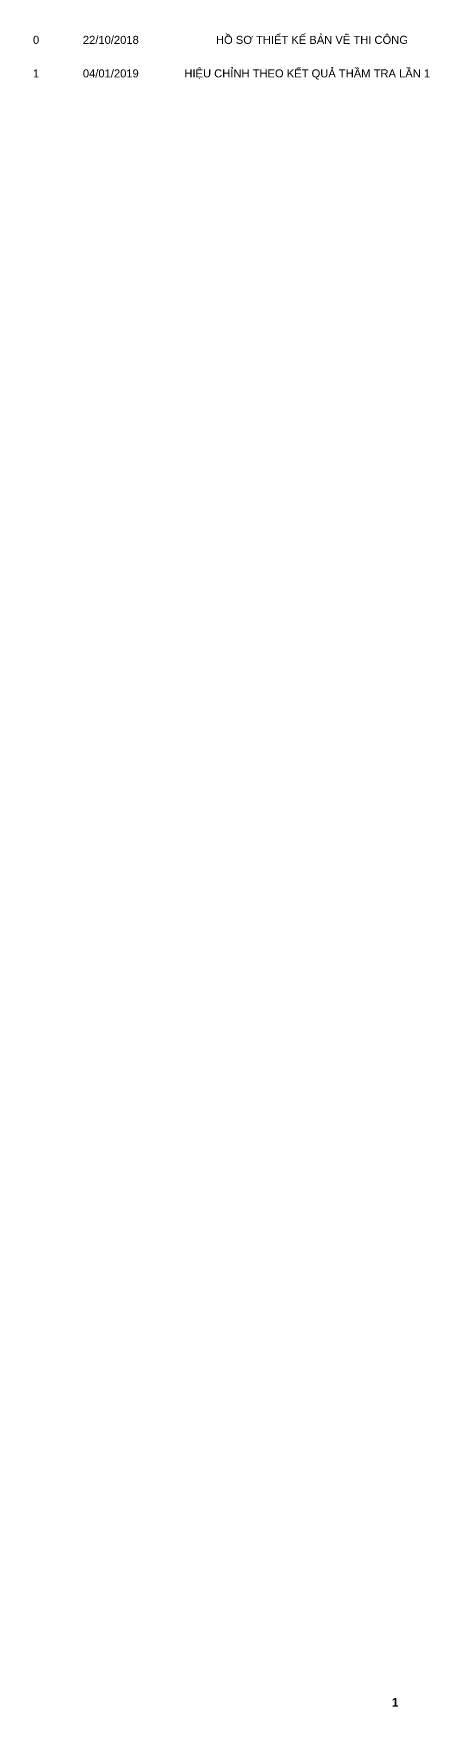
# Model space of a CAD drawing. Header units: millimetres. Extents: x 397144 to 8960116, y 345581 to 674207.
# Drawn here: x 8950833 to 8960116, y 391504 to 430682 of the extents above; entities that cross this region are included whole.
import ezdxf
from ezdxf.enums import TextEntityAlignment as Align

# ---------------------------------------------------------------- set-up
doc = ezdxf.new("R2010")
doc.units = ezdxf.units.MM
doc.linetypes.add('CENTER', pattern=[2, 1.25, -0.25, 0.25, -0.25])
doc.layers.get('0').update_dxf_attribs({"linetype": 'CONTINUOUS'})
doc.layers.add('CHUNHO', color=7, linetype='CENTER', lineweight=13)
doc.layers.add('TKTC', color=1, linetype='CONTINUOUS', lineweight=9)
doc.styles.add('arial', font='arial.ttf')
doc.styles.add('Arial - Bold', font='arialbd.ttf', dxfattribs={"height": 2.5})

# ---------------------------------------------------------------- blocks, each defined once
blk = doc.blocks.new('TKTC')
at = {"style": 'arial'}
for s, height, p in [('HỒ SƠ THIẾT KẾ BẢN VẼ THI CÔNG', 187.39, (3854923, -233641)), ('0', 187, (3848458, -233641)), ('22/10/2018', 187.4, (3850209, -233641)), ('HIỆU CHỈNH THEO KẾT QUẢ THẦM TRA LẦN 1', 187.39, (3854812, -234426)), ('1', 187, (3848458, -234426)), ('04/01/2019', 187.4, (3850209, -234426))]:
    blk.add_text(s, height=height, dxfattribs=at).set_placement(p, align=Align.MIDDLE_CENTER)
at = {"layer": 'CHUNHO', "style": 'Arial - Bold'}
blk.add_text('1', height=198, dxfattribs=at).set_placement((3856872, -272668), align=Align.CENTER)

msp = doc.modelspace()

# ---------------------------------------------------------------- block references
at = {"layer": 'TKTC'}
msp.add_blockref('TKTC', (5102437.52763, 664172.85883), dxfattribs=at)

doc.saveas('drawing.dxf')
